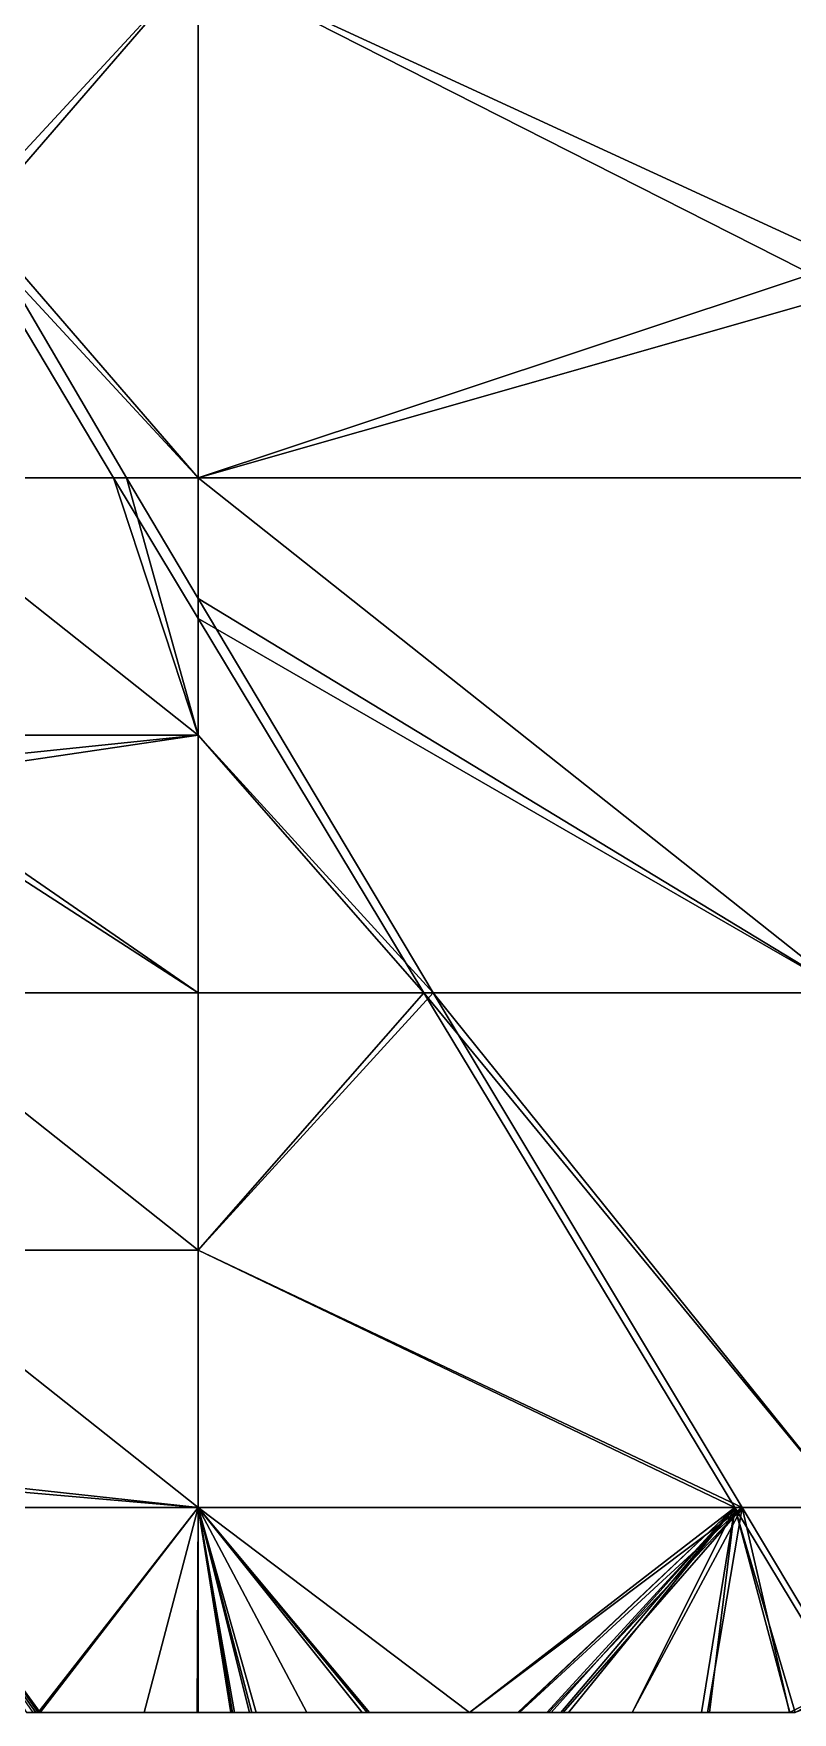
# Model space of a CAD drawing. Extents: x 376891 to 377036, y 6958800 to 6959083.
# Drawn here: x 376928.49 to 376947.19, y 6958800.47 to 6958841.88 of the extents above; entities that cross this region are included whole.
import ezdxf

# ---------------------------------------------------------------- set-up
doc = ezdxf.new("R2010")
doc.units = 0
doc.layers.add('FM2', color=7, linetype='CONTINUOUS')

msp = doc.modelspace()

# ---------------------------------------------------------------- linework, layer by layer
at = {"layer": 'FM2'}
for points in [[(376932.548, 6958843.623, 260.373), (376924.548, 6958843.623, 256.496), (376927.065, 6958837.274, 255.93)], [(376926.677, 6958837.274, 255.93), (376924.548, 6958843.623, 256.724), (376932.548, 6958843.623, 260.611)], [(376926.677, 6958837.274, 255.93), (376932.548, 6958843.623, 260.611), (376932.548, 6958830.924, 256.938)], [(376932.548, 6958830.924, 256.778), (376932.548, 6958843.623, 260.373), (376927.065, 6958837.274, 255.93)], [(376932.548, 6958843.623, 260.373), (376932.548, 6958830.924, 256.778), (376948.548, 6958836.243, 266.009)], [(376948.548, 6958836.243, 266.009), (376948.548, 6958843.623, 268.129), (376932.548, 6958843.623, 260.373)], [(376948.548, 6958835.496, 266.009), (376932.548, 6958830.924, 256.938), (376932.548, 6958843.623, 260.611)], [(376932.548, 6958843.623, 260.611), (376948.548, 6958843.623, 268.387), (376948.548, 6958835.496, 266.009)], [(376924.548, 6958830.924, 252.929), (376930.786, 6958830.924, 255.93), (376927.065, 6958837.274, 255.93)], [(376926.677, 6958837.274, 255.93), (376930.462, 6958830.924, 255.93), (376924.548, 6958830.924, 253.072)], [(376932.548, 6958830.924, 256.938), (376930.462, 6958830.924, 255.93), (376926.677, 6958837.274, 255.93)], [(376927.065, 6958837.274, 255.93), (376930.786, 6958830.924, 255.93), (376932.548, 6958830.924, 256.778)], [(376932.548, 6958830.924, 256.778), (376948.548, 6958830.924, 264.483), (376948.548, 6958836.243, 266.009)], [(376948.548, 6958835.496, 266.009), (376948.548, 6958830.924, 264.673), (376932.548, 6958830.924, 256.938)], [(376924.548, 6958830.924, 252.929), (376924.548, 6958824.575, 251.127), (376932.548, 6958824.575, 254.967)], [(376932.548, 6958824.575, 254.967), (376930.786, 6958830.924, 255.93), (376924.548, 6958830.924, 252.929)], [(376932.548, 6958824.575, 255.094), (376924.548, 6958824.575, 251.235), (376924.548, 6958830.924, 253.072)], [(376924.548, 6958830.924, 253.072), (376930.462, 6958830.924, 255.93), (376932.548, 6958824.575, 255.094)], [(376930.462, 6958830.924, 255.93), (376932.548, 6958827.452, 255.93), (376932.548, 6958824.575, 255.094)], [(376930.462, 6958830.924, 255.93), (376932.548, 6958830.924, 256.938), (376932.548, 6958827.452, 255.93)], [(376932.548, 6958824.575, 254.967), (376932.548, 6958827.95, 255.93), (376930.786, 6958830.924, 255.93)], [(376932.548, 6958827.95, 255.93), (376932.548, 6958830.924, 256.778), (376930.786, 6958830.924, 255.93)], [(376948.548, 6958818.225, 260.833), (376948.548, 6958830.924, 264.483), (376932.548, 6958830.924, 256.778)], [(376948.548, 6958818.225, 260.833), (376932.548, 6958830.924, 256.778), (376932.548, 6958827.95, 255.93)], [(376932.548, 6958830.924, 256.938), (376948.548, 6958830.924, 264.673), (376948.548, 6958818.225, 260.965)], [(376932.548, 6958827.452, 255.93), (376932.548, 6958830.924, 256.938), (376948.548, 6958818.225, 260.965)], [(376938.344, 6958818.225, 255.93), (376932.548, 6958827.95, 255.93), (376932.548, 6958824.575, 254.967)], [(376932.548, 6958827.95, 255.93), (376938.344, 6958818.225, 255.93), (376948.548, 6958818.225, 260.833)], [(376932.548, 6958824.575, 255.094), (376932.548, 6958827.452, 255.93), (376938.112, 6958818.225, 255.93)], [(376948.548, 6958818.225, 260.965), (376938.112, 6958818.225, 255.93), (376932.548, 6958827.452, 255.93)], [(376932.548, 6958824.575, 254.967), (376924.548, 6958824.575, 251.127), (376924.548, 6958823.748, 250.89)], [(376932.548, 6958818.225, 253.145), (376932.548, 6958824.575, 254.967), (376924.548, 6958823.748, 250.89)], [(376924.548, 6958823.39, 250.89), (376924.548, 6958824.575, 251.235), (376932.548, 6958824.575, 255.094)], [(376924.548, 6958823.39, 250.89), (376932.548, 6958824.575, 255.094), (376932.548, 6958818.225, 253.244)], [(376932.548, 6958824.575, 254.967), (376932.548, 6958818.225, 253.145), (376938.344, 6958818.225, 255.93)], [(376938.112, 6958818.225, 255.93), (376932.548, 6958818.225, 253.244), (376932.548, 6958824.575, 255.094)], [(376924.548, 6958823.748, 250.89), (376924.548, 6958818.225, 249.304), (376932.548, 6958818.225, 253.145)], [(376932.548, 6958818.225, 253.244), (376924.548, 6958818.225, 249.385), (376924.548, 6958823.39, 250.89)], [(376932.548, 6958811.875, 251.309), (376932.548, 6958818.225, 253.145), (376924.548, 6958818.225, 249.304)], [(376924.548, 6958818.225, 249.304), (376924.548, 6958811.875, 247.457), (376932.548, 6958811.875, 251.309)], [(376924.548, 6958818.225, 249.385), (376932.548, 6958818.225, 253.244), (376932.548, 6958811.875, 251.388)], [(376932.548, 6958811.875, 251.388), (376924.548, 6958811.875, 247.519), (376924.548, 6958818.225, 249.385)], [(376938.344, 6958818.225, 255.93), (376932.548, 6958818.225, 253.145), (376932.548, 6958811.875, 251.309)], [(376945.952, 6958805.526, 255.93), (376938.344, 6958818.225, 255.93), (376932.548, 6958811.875, 251.309)], [(376932.548, 6958811.875, 251.388), (376932.548, 6958818.225, 253.244), (376938.112, 6958818.225, 255.93)], [(376932.548, 6958811.875, 251.388), (376938.112, 6958818.225, 255.93), (376945.778, 6958805.526, 255.93)], [(376938.112, 6958818.225, 255.93), (376948.548, 6958818.225, 260.965), (376948.548, 6958805.526, 257.269)], [(376948.548, 6958805.526, 257.269), (376945.778, 6958805.526, 255.93), (376938.112, 6958818.225, 255.93)], [(376948.548, 6958805.526, 257.181), (376948.548, 6958818.225, 260.833), (376938.344, 6958818.225, 255.93)], [(376938.344, 6958818.225, 255.93), (376945.952, 6958805.526, 255.93), (376948.548, 6958805.526, 257.181)], [(376932.548, 6958805.526, 249.463), (376932.548, 6958811.875, 251.309), (376924.548, 6958811.875, 247.457)], [(376932.548, 6958805.526, 249.463), (376924.548, 6958811.875, 247.457), (376924.548, 6958806.4, 245.85)], [(376924.548, 6958811.875, 247.519), (376932.548, 6958811.875, 251.388), (376932.548, 6958805.526, 249.525)], [(376924.548, 6958806.225, 245.85), (376924.548, 6958811.875, 247.519), (376932.548, 6958805.526, 249.525)], [(376932.548, 6958811.875, 251.309), (376932.548, 6958805.526, 249.463), (376945.952, 6958805.526, 255.93)], [(376945.778, 6958805.526, 255.93), (376932.548, 6958805.526, 249.525), (376932.548, 6958811.875, 251.388)], [(376924.548, 6958806.4, 245.85), (376925.078, 6958805.526, 245.85), (376932.548, 6958805.526, 249.463)], [(376932.548, 6958805.526, 249.525), (376924.973, 6958805.526, 245.85), (376924.548, 6958806.225, 245.85)], [(376924.973, 6958805.526, 245.85), (376928.551, 6958800.472, 246.099), (376928.485, 6958800.472, 246.067)], [(376928.551, 6958800.472, 246.099), (376924.973, 6958805.526, 245.85), (376928.652, 6958800.472, 246.149)], [(376924.973, 6958805.526, 245.85), (376932.548, 6958805.526, 249.525), (376928.652, 6958800.472, 246.149)], [(376928.606, 6958800.472, 246.079), (376925.078, 6958805.526, 245.85), (376928.322, 6958800.472, 245.942)], [(376932.548, 6958805.526, 249.463), (376925.078, 6958805.526, 245.85), (376928.606, 6958800.472, 246.079)], [(376932.548, 6958805.526, 249.463), (376928.606, 6958800.472, 246.079), (376931.218, 6958800.472, 247.342)], [(376928.652, 6958800.472, 246.149), (376932.548, 6958805.526, 249.525), (376931.218, 6958800.472, 247.393)], [(376932.548, 6958805.526, 249.463), (376931.218, 6958800.472, 247.342), (376932.548, 6958800.472, 247.986)], [(376931.218, 6958800.472, 247.393), (376932.548, 6958805.526, 249.525), (376932.521, 6958800.472, 248.026)], [(376932.521, 6958800.472, 248.026), (376932.548, 6958805.526, 249.525), (376932.548, 6958800.472, 248.039)], [(376932.548, 6958805.526, 249.463), (376932.548, 6958800.472, 247.986), (376933.398, 6958800.472, 248.396)], [(376933.87, 6958800.472, 248.624), (376932.548, 6958805.526, 249.463), (376933.398, 6958800.472, 248.396)], [(376935.227, 6958800.472, 249.278), (376932.548, 6958805.526, 249.463), (376933.87, 6958800.472, 248.624)], [(376936.715, 6958800.472, 249.996), (376932.548, 6958805.526, 249.463), (376935.227, 6958800.472, 249.278)], [(376939.237, 6958800.472, 251.213), (376932.548, 6958805.526, 249.463), (376936.715, 6958800.472, 249.996)], [(376945.952, 6958805.526, 255.93), (376932.548, 6958805.526, 249.463), (376939.237, 6958800.472, 251.213)], [(376932.548, 6958800.472, 248.039), (376932.548, 6958805.526, 249.525), (376933.353, 6958800.472, 248.428)], [(376933.353, 6958800.472, 248.428), (376932.548, 6958805.526, 249.525), (376933.445, 6958800.472, 248.473)], [(376933.445, 6958800.472, 248.473), (376932.548, 6958805.526, 249.525), (376933.815, 6958800.472, 248.652)], [(376933.815, 6958800.472, 248.652), (376932.548, 6958805.526, 249.525), (376933.974, 6958800.472, 248.729)], [(376933.974, 6958800.472, 248.729), (376932.548, 6958805.526, 249.525), (376935.227, 6958800.472, 249.336)], [(376935.227, 6958800.472, 249.336), (376932.548, 6958805.526, 249.525), (376936.592, 6958800.472, 249.996)], [(376936.592, 6958800.472, 249.996), (376932.548, 6958805.526, 249.525), (376936.768, 6958800.472, 250.081)], [(376936.768, 6958800.472, 250.081), (376932.548, 6958805.526, 249.525), (376939.237, 6958800.472, 251.277)], [(376932.548, 6958805.526, 249.525), (376945.778, 6958805.526, 255.93), (376939.237, 6958800.472, 251.277)], [(376945.952, 6958805.526, 255.93), (376939.237, 6958800.472, 251.213), (376940.471, 6958800.472, 251.808)], [(376939.237, 6958800.472, 251.277), (376945.778, 6958805.526, 255.93), (376940.427, 6958800.472, 251.852)], [(376940.427, 6958800.472, 251.852), (376945.778, 6958805.526, 255.93), (376940.442, 6958800.472, 251.86)], [(376940.442, 6958800.472, 251.86), (376945.778, 6958805.526, 255.93), (376941.139, 6958800.472, 252.199)], [(376941.185, 6958800.472, 252.154), (376945.952, 6958805.526, 255.93), (376940.471, 6958800.472, 251.808)], [(376941.139, 6958800.472, 252.199), (376945.778, 6958805.526, 255.93), (376941.247, 6958800.472, 252.251)], [(376941.544, 6958800.472, 252.328), (376945.952, 6958805.526, 255.93), (376941.185, 6958800.472, 252.154)], [(376941.247, 6958800.472, 252.251), (376945.778, 6958805.526, 255.93), (376941.49, 6958800.472, 252.369)], [(376941.49, 6958800.472, 252.369), (376945.778, 6958805.526, 255.93), (376941.672, 6958800.472, 252.457)], [(376943.247, 6958800.472, 253.154), (376945.952, 6958805.526, 255.93), (376941.544, 6958800.472, 252.328)], [(376941.672, 6958800.472, 252.457), (376945.778, 6958805.526, 255.93), (376943.247, 6958800.472, 253.223)], [(376945.097, 6958800.472, 254.05), (376945.952, 6958805.526, 255.93), (376943.247, 6958800.472, 253.154)], [(376943.247, 6958800.472, 253.223), (376945.778, 6958805.526, 255.93), (376944.95, 6958800.472, 254.05)], [(376944.95, 6958800.472, 254.05), (376945.778, 6958805.526, 255.93), (376945.148, 6958800.472, 254.146)], [(376947.125, 6958800.472, 255.033), (376945.952, 6958805.526, 255.93), (376945.097, 6958800.472, 254.05)], [(376945.148, 6958800.472, 254.146), (376945.778, 6958805.526, 255.93), (376947.128, 6958800.472, 255.109)], [(376947.128, 6958800.472, 255.109), (376945.778, 6958805.526, 255.93), (376947.257, 6958800.472, 255.171)], [(376945.778, 6958805.526, 255.93), (376948.548, 6958800.922, 255.93), (376947.257, 6958800.472, 255.171)], [(376945.778, 6958805.526, 255.93), (376948.548, 6958805.526, 257.269), (376948.548, 6958800.922, 255.93)], [(376947.125, 6958800.472, 255.033), (376948.548, 6958801.185, 255.93), (376945.952, 6958805.526, 255.93)], [(376948.548, 6958801.185, 255.93), (376948.548, 6958805.526, 257.181), (376945.952, 6958805.526, 255.93)], [(376948.548, 6958801.185, 255.93), (376947.125, 6958800.472, 255.033), (376947.257, 6958800.472, 255.097)], [(376928.485, 6958800.472, 246.067), (376928.606, 6958800.472, 246.079), (376928.322, 6958800.472, 245.942)], [(376928.485, 6958800.472, 246.067), (376928.551, 6958800.472, 246.099), (376928.606, 6958800.472, 246.079)], [(376928.551, 6958800.472, 246.099), (376928.652, 6958800.472, 246.149), (376928.606, 6958800.472, 246.079)], [(376928.606, 6958800.472, 246.079), (376928.652, 6958800.472, 246.149), (376931.218, 6958800.472, 247.342)], [(376928.652, 6958800.472, 246.149), (376931.218, 6958800.472, 247.393), (376931.218, 6958800.472, 247.342)], [(376931.218, 6958800.472, 247.393), (376932.521, 6958800.472, 248.026), (376932.548, 6958800.472, 247.986)], [(376931.218, 6958800.472, 247.342), (376931.218, 6958800.472, 247.393), (376932.548, 6958800.472, 247.986)], [(376932.548, 6958800.472, 247.986), (376932.521, 6958800.472, 248.026), (376932.548, 6958800.472, 248.039)], [(376932.548, 6958800.472, 248.039), (376933.353, 6958800.472, 248.428), (376932.548, 6958800.472, 247.986)], [(376933.353, 6958800.472, 248.428), (376933.398, 6958800.472, 248.396), (376932.548, 6958800.472, 247.986)], [(376933.398, 6958800.472, 248.396), (376933.353, 6958800.472, 248.428), (376933.445, 6958800.472, 248.473)], [(376933.398, 6958800.472, 248.396), (376933.445, 6958800.472, 248.473), (376933.87, 6958800.472, 248.624)], [(376933.445, 6958800.472, 248.473), (376933.815, 6958800.472, 248.652), (376933.87, 6958800.472, 248.624)], [(376933.815, 6958800.472, 248.652), (376933.974, 6958800.472, 248.729), (376933.87, 6958800.472, 248.624)], [(376933.87, 6958800.472, 248.624), (376933.974, 6958800.472, 248.729), (376935.227, 6958800.472, 249.278)], [(376933.974, 6958800.472, 248.729), (376935.227, 6958800.472, 249.336), (376935.227, 6958800.472, 249.278)], [(376935.227, 6958800.472, 249.278), (376935.227, 6958800.472, 249.336), (376936.592, 6958800.472, 249.996)], [(376935.227, 6958800.472, 249.278), (376936.592, 6958800.472, 249.996), (376936.715, 6958800.472, 249.996)], [(376936.592, 6958800.472, 249.996), (376936.768, 6958800.472, 250.081), (376936.715, 6958800.472, 249.996)], [(376936.715, 6958800.472, 249.996), (376936.768, 6958800.472, 250.081), (376939.237, 6958800.472, 251.213)], [(376936.768, 6958800.472, 250.081), (376939.237, 6958800.472, 251.277), (376939.237, 6958800.472, 251.213)], [(376939.237, 6958800.472, 251.277), (376940.427, 6958800.472, 251.852), (376940.471, 6958800.472, 251.808)], [(376939.237, 6958800.472, 251.213), (376939.237, 6958800.472, 251.277), (376940.471, 6958800.472, 251.808)], [(376940.427, 6958800.472, 251.852), (376940.442, 6958800.472, 251.86), (376940.471, 6958800.472, 251.808)], [(376940.471, 6958800.472, 251.808), (376940.442, 6958800.472, 251.86), (376941.139, 6958800.472, 252.199)], [(376941.139, 6958800.472, 252.199), (376941.185, 6958800.472, 252.154), (376940.471, 6958800.472, 251.808)], [(376941.185, 6958800.472, 252.154), (376941.139, 6958800.472, 252.199), (376941.247, 6958800.472, 252.251)], [(376941.185, 6958800.472, 252.154), (376941.247, 6958800.472, 252.251), (376941.544, 6958800.472, 252.328)], [(376941.247, 6958800.472, 252.251), (376941.49, 6958800.472, 252.369), (376941.544, 6958800.472, 252.328)], [(376941.49, 6958800.472, 252.369), (376941.672, 6958800.472, 252.457), (376941.544, 6958800.472, 252.328)], [(376941.544, 6958800.472, 252.328), (376941.672, 6958800.472, 252.457), (376943.247, 6958800.472, 253.154)], [(376941.672, 6958800.472, 252.457), (376943.247, 6958800.472, 253.223), (376943.247, 6958800.472, 253.154)], [(376943.247, 6958800.472, 253.154), (376943.247, 6958800.472, 253.223), (376944.95, 6958800.472, 254.05)], [(376943.247, 6958800.472, 253.154), (376944.95, 6958800.472, 254.05), (376945.097, 6958800.472, 254.05)], [(376944.95, 6958800.472, 254.05), (376945.148, 6958800.472, 254.146), (376945.097, 6958800.472, 254.05)], [(376945.097, 6958800.472, 254.05), (376945.148, 6958800.472, 254.146), (376947.125, 6958800.472, 255.033)], [(376945.148, 6958800.472, 254.146), (376947.128, 6958800.472, 255.109), (376947.125, 6958800.472, 255.033)], [(376947.125, 6958800.472, 255.033), (376947.128, 6958800.472, 255.109), (376947.257, 6958800.472, 255.097)], [(376947.128, 6958800.472, 255.109), (376947.257, 6958800.472, 255.171), (376947.257, 6958800.472, 255.097)]]:
    msp.add_3dface(points, dxfattribs=at)

doc.saveas('drawing.dxf')
